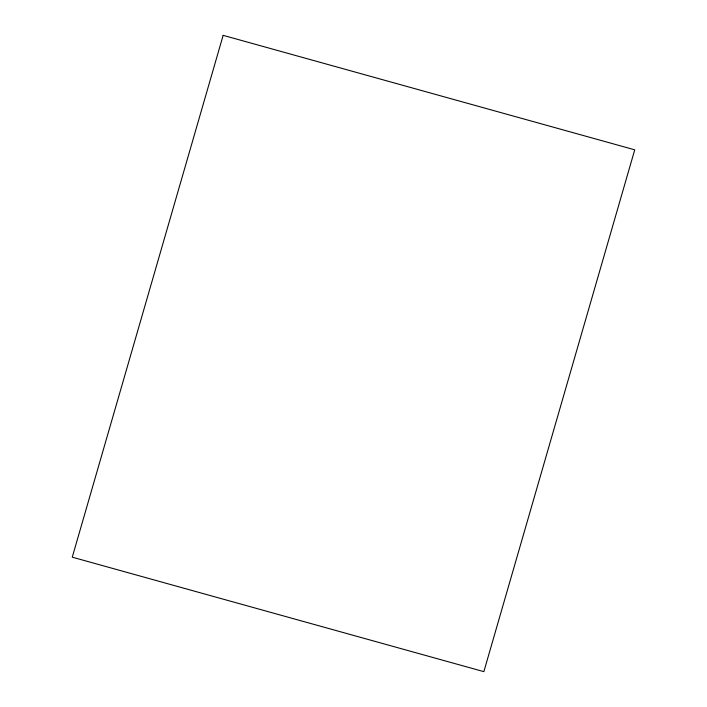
<?xml version="1.0" encoding="UTF-8"?>
<svg xmlns="http://www.w3.org/2000/svg" width="707" height="707" viewBox="0 0 707 707"><rect width="100%" height="100%" fill="white"/><g stroke="black" fill="none" stroke-linecap="round" stroke-linejoin="round"><path stroke-width="1.06" d="M223.147 35.35L72.264 557.178L483.853 671.65L634.736 149.822L223.147 35.35"/></g></svg>
